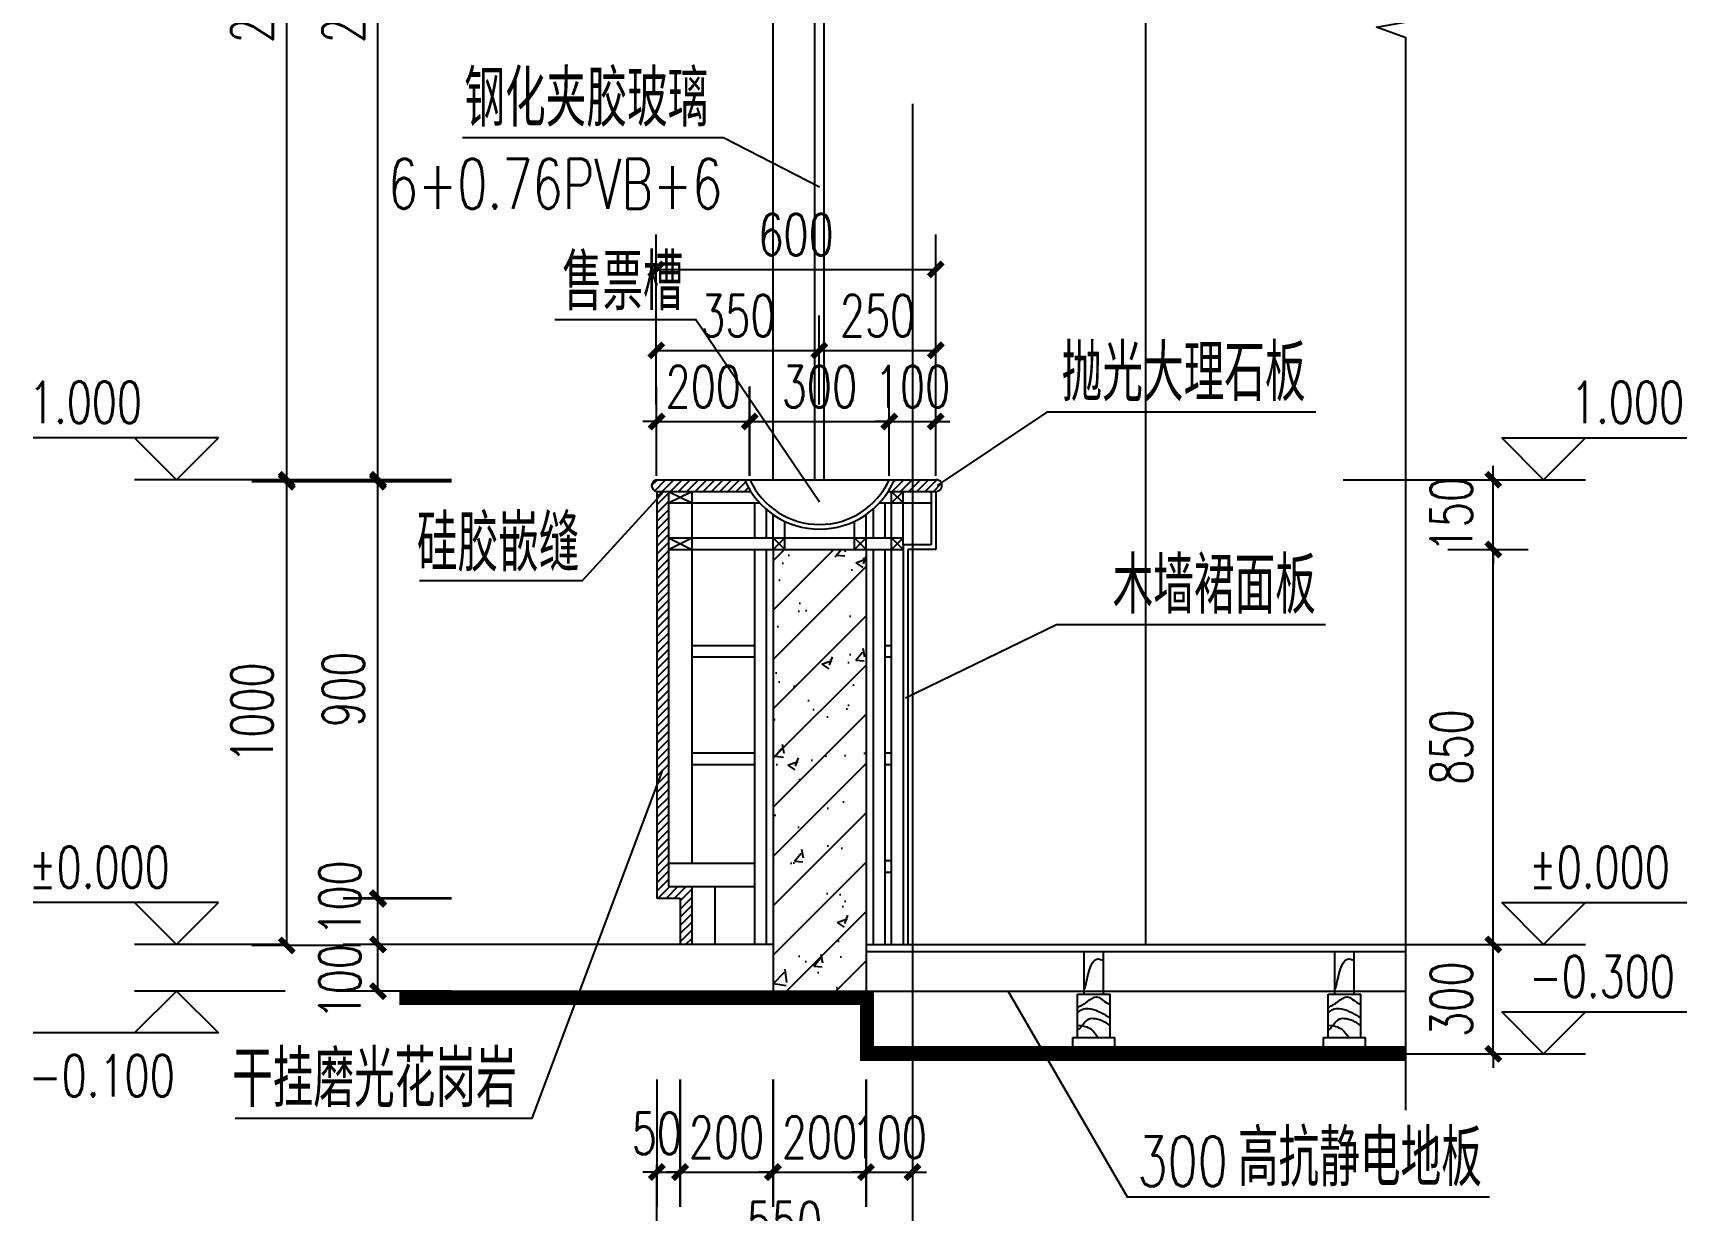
# Model space of a CAD drawing. Extents: x 63793 to 231107, y 20849 to 337643.
# Drawn here: x 153076 to 158994, y 73336 to 77551 of the extents above; entities that cross this region are included whole.
import ezdxf

# ---------------------------------------------------------------- set-up
doc = ezdxf.new("R2010")
doc.units = 0
doc.header["$LTSCALE"] = 1000
doc.header["$MEASUREMENT"] = 0
doc.linetypes.add('CONTINOUS', pattern=[0])
doc.linetypes.add('DOTE', pattern=[2.42, 2, -0.2, 0.02, -0.2])
for name, color, linetype in [('AXIS', 3, 'Continuous'), ('DIM_ELEV', 3, 'Continuous'), ('DIM_SYMB', 3, 'Continuous'), ('DOTE', 1, 'DOTE'), ('NUM', 7, 'Continuous'), ('PUB_TEXT', 7, 'Continuous'), ('WALL', 2, 'Continuous'), ('x细实线', 3, 'Continuous'), ('填充', 8, 'Continuous'), ('家具', 7, 'Continuous'), ('管道井', 53, 'Continuous')]:
    doc.layers.add(name, color=color, linetype=linetype)
doc.styles.add('_TCH_DIM', font='SIMPLEX', dxfattribs={"bigfont": 'GBCBIG'})
doc.styles.add('_TCH_DIM_T3', font='SIMPLEX', dxfattribs={"width": 0.705882, "bigfont": 'GBCBIG'})
doc.styles.add('DIM_FONT', font='SIMPLEX', dxfattribs={"width": 0.7, "bigfont": 'GBCBIG'})
doc.dimstyles.new('_TCH_ARCH&&30', dxfattribs={"dimtxt": 89.25, "dimasz": 30, "dimexe": 75, "dimexo": 90, "dimgap": 30, "dimtad": 1, "dimdec": 0, "dimzin": 0, "dimdsep": 46, "dimtxsty": '_TCH_DIM_T3', "dimblk": 'ARCHTICK', "dimcen": 0.09, "dimclrt": 7, "dimazin": 2, "dimtfac": 1, "dimtdec": 0, "dimtix": 1, "dimtmove": 2, "dimatfit": 3, "dimldrblk": 'ARCHTICK', "dimfxl": 0, "dimtolj": 1, "dimtzin": 0, "dimarcsym": 0})
doc.dimstyles.new('DIMN30', dxfattribs={"dimscale": 0.3, "dimtxt": 300, "dimasz": 100, "dimexe": 250, "dimexo": 300, "dimgap": 150, "dimtad": 1, "dimdec": 0, "dimzin": 0, "dimdsep": 46, "dimtxsty": 'DIM_FONT', "dimblk": 'ARCHTICK', "dimcen": 0.09, "dimclrt": 7, "dimazin": 2, "dimtfac": 1, "dimtdec": 0, "dimtix": 1, "dimtmove": 2, "dimatfit": 3, "dimfxl": 0, "dimtolj": 1, "dimtzin": 0, "dimarcsym": 0})

# ---------------------------------------------------------------- blocks, each defined once
blk = doc.blocks.new('_ArchTick')
at = {"color": 0, "linetype": 'ByBlock', "const_width": 0.4}
blk.add_lwpolyline([(-0.5, -0.5), (0.5, 0.5)], dxfattribs=at)
blk = doc.blocks.new('*D34')
at = {"layer": 'AXIS', "color": 0, "lineweight": -2, "transparency": 16777216}
for p, q in [((7812048.5, -1237925.5), (7812048.5, -1237895.5)), ((7811950.7, -1237925.5), (7812123.5, -1237925.5)), ((7812048.5, -1238160.3), (7812048.5, -1237925.5)), ((7811950.7, -1238160.3), (7812123.5, -1238160.3)), ((7812048.5, -1238160.3), (7812048.5, -1238190.3))]:
    blk.add_line(p, q, dxfattribs=at)
at = {"layer": 'Defpoints', "color": 0, "transparency": 16777216}
for p in [(7811860.7, -1237925.5), (7812048.5, -1237925.5), (7811860.7, -1238160.3)]:
    blk.add_point(p, dxfattribs=at)
at = {"layer": 'AXIS', "color": 0, "lineweight": -2, "transparency": 16777216, "xscale": 30, "yscale": 30, "zscale": 30}
for p, rotation in [((7812048.5, -1237925.5), 270), ((7812048.5, -1238160.3), 90)]:
    blk.add_blockref('_ArchTick', p, dxfattribs=dict(at, rotation=rotation))
at = {"layer": 'AXIS', "color": 7, "transparency": 16777216, "insert": (7811958.5, -1238042.9), "char_height": 90, "attachment_point": 5, "rotation": 90, "style": 'DIM_FONT'}
blk.add_mtext('\\A1;300', dxfattribs=at)
blk = doc.blocks.new('*D35')
at = {"layer": 'AXIS', "color": 0, "lineweight": -2, "transparency": 16777216}
for p, q in [((7811950.7, -1237077.2), (7812123.5, -1237077.2)), ((7812048.5, -1237925.5), (7812048.5, -1237077.2)), ((7811950.7, -1237925.5), (7812123.5, -1237925.5))]:
    blk.add_line(p, q, dxfattribs=at)
at = {"layer": 'Defpoints', "color": 0, "transparency": 16777216}
for p in [(7811860.7, -1237077.2), (7812048.5, -1237077.2), (7811860.7, -1237925.5)]:
    blk.add_point(p, dxfattribs=at)
at = {"layer": 'AXIS', "color": 0, "lineweight": -2, "transparency": 16777216, "xscale": 30, "yscale": 30, "zscale": 30}
for p, rotation in [((7812048.5, -1237077.2), 90), ((7812048.5, -1237925.5), 270)]:
    blk.add_blockref('_ArchTick', p, dxfattribs=dict(at, rotation=rotation))
at = {"layer": 'AXIS', "color": 7, "transparency": 16777216, "insert": (7811958.5, -1237501.4), "char_height": 90, "attachment_point": 5, "rotation": 90, "style": 'DIM_FONT'}
blk.add_mtext('\\A1;850', dxfattribs=at)
blk = doc.blocks.new('*D36')
at = {"layer": 'AXIS', "color": 0, "lineweight": -2, "transparency": 16777216}
for p, q in [((7812048.5, -1236927.5), (7812048.5, -1236897.5)), ((7811950.7, -1236927.5), (7812123.5, -1236927.5)), ((7812048.5, -1237077.2), (7812048.5, -1236927.5)), ((7811950.7, -1237077.2), (7812123.5, -1237077.2)), ((7812048.5, -1237077.2), (7812048.5, -1237107.2))]:
    blk.add_line(p, q, dxfattribs=at)
at = {"layer": 'Defpoints', "color": 0, "transparency": 16777216}
for p in [(7811860.7, -1236927.5), (7812048.5, -1236927.5), (7811860.7, -1237077.2)]:
    blk.add_point(p, dxfattribs=at)
at = {"layer": 'AXIS', "color": 0, "lineweight": -2, "transparency": 16777216, "xscale": 30, "yscale": 30, "zscale": 30}
for p, rotation in [((7812048.5, -1236927.5), 270), ((7812048.5, -1237077.2), 90)]:
    blk.add_blockref('_ArchTick', p, dxfattribs=dict(at, rotation=rotation))
at = {"layer": 'AXIS', "color": 7, "transparency": 16777216, "insert": (7811958.5, -1237002.4), "char_height": 90, "attachment_point": 5, "rotation": 90, "style": 'DIM_FONT'}
blk.add_mtext('\\A1;150', dxfattribs=at)
blk = doc.blocks.new('*D51')
at = {"layer": 'AXIS', "color": 0, "lineweight": -2, "transparency": 16777216}
for p, q in [((7810701.7, -1238215.1), (7810701.7, -1238489)), ((7810801.7, -1238215.1), (7810801.7, -1238489)), ((7810701.7, -1238414), (7810671.7, -1238414)), ((7810701.7, -1238414), (7810801.7, -1238414)), ((7810801.7, -1238414), (7810831.7, -1238414))]:
    blk.add_line(p, q, dxfattribs=at)
at = {"layer": 'Defpoints', "color": 0, "transparency": 16777216}
for p in [(7810701.7, -1238125.1), (7810801.7, -1238125.1), (7810801.7, -1238414)]:
    blk.add_point(p, dxfattribs=at)
at = {"layer": 'AXIS', "color": 0, "lineweight": -2, "transparency": 16777216, "xscale": 30, "yscale": 30, "zscale": 30}
blk.add_blockref('_ArchTick', (7810701.7, -1238414), dxfattribs=at)
at = {"layer": 'AXIS', "color": 0, "lineweight": -2, "transparency": 16777216, "xscale": 30, "yscale": 30, "zscale": 30, "rotation": 180}
blk.add_blockref('_ArchTick', (7810801.7, -1238414), dxfattribs=at)
at = {"layer": 'AXIS', "color": 7, "transparency": 16777216, "insert": (7810751.7, -1238339.4), "char_height": 89.25, "attachment_point": 5, "style": '_TCH_DIM_T3'}
blk.add_mtext('\\A1;100', dxfattribs=at)
blk = doc.blocks.new('*D52')
at = {"layer": 'AXIS', "color": 0, "lineweight": -2, "transparency": 16777216}
for p, q in [((7810501.9, -1238215.1), (7810501.9, -1238489)), ((7810701.9, -1238215.1), (7810701.9, -1238489)), ((7810501.9, -1238414), (7810471.9, -1238414)), ((7810501.9, -1238414), (7810701.9, -1238414)), ((7810701.9, -1238414), (7810731.9, -1238414))]:
    blk.add_line(p, q, dxfattribs=at)
at = {"layer": 'Defpoints', "color": 0, "transparency": 16777216}
for p in [(7810501.9, -1238125.1), (7810701.9, -1238125.1), (7810701.9, -1238414)]:
    blk.add_point(p, dxfattribs=at)
at = {"layer": 'AXIS', "color": 0, "lineweight": -2, "transparency": 16777216, "xscale": 30, "yscale": 30, "zscale": 30}
blk.add_blockref('_ArchTick', (7810501.9, -1238414), dxfattribs=at)
at = {"layer": 'AXIS', "color": 0, "lineweight": -2, "transparency": 16777216, "xscale": 30, "yscale": 30, "zscale": 30, "rotation": 180}
blk.add_blockref('_ArchTick', (7810701.9, -1238414), dxfattribs=at)
at = {"layer": 'AXIS', "color": 7, "transparency": 16777216, "insert": (7810601.9, -1238339.4), "char_height": 89.25, "attachment_point": 5, "style": '_TCH_DIM_T3'}
blk.add_mtext('\\A1;200', dxfattribs=at)
blk = doc.blocks.new('*D53')
at = {"layer": 'AXIS', "color": 0, "lineweight": -2, "transparency": 16777216}
for p, q in [((7810302.3, -1238215.1), (7810302.3, -1238489)), ((7810502.3, -1238215.1), (7810502.3, -1238489)), ((7810302.3, -1238414), (7810272.3, -1238414)), ((7810302.3, -1238414), (7810502.3, -1238414)), ((7810502.3, -1238414), (7810532.3, -1238414))]:
    blk.add_line(p, q, dxfattribs=at)
at = {"layer": 'Defpoints', "color": 0, "transparency": 16777216}
for p in [(7810302.3, -1238125.1), (7810502.3, -1238125.1), (7810502.3, -1238414)]:
    blk.add_point(p, dxfattribs=at)
at = {"layer": 'AXIS', "color": 0, "lineweight": -2, "transparency": 16777216, "xscale": 30, "yscale": 30, "zscale": 30}
blk.add_blockref('_ArchTick', (7810302.3, -1238414), dxfattribs=at)
at = {"layer": 'AXIS', "color": 0, "lineweight": -2, "transparency": 16777216, "xscale": 30, "yscale": 30, "zscale": 30, "rotation": 180}
blk.add_blockref('_ArchTick', (7810502.3, -1238414), dxfattribs=at)
at = {"layer": 'AXIS', "color": 7, "transparency": 16777216, "insert": (7810402.3, -1238339.4), "char_height": 89.25, "attachment_point": 5, "style": '_TCH_DIM_T3'}
blk.add_mtext('\\A1;200', dxfattribs=at)
blk = doc.blocks.new('*D54')
at = {"layer": 'AXIS', "color": 0, "lineweight": -2, "transparency": 16777216}
for p, q in [((7810252.7, -1238215.1), (7810252.7, -1238489)), ((7810302.7, -1238215.1), (7810302.7, -1238489)), ((7810252.7, -1238414), (7810222.7, -1238414)), ((7810252.7, -1238414), (7810302.7, -1238414)), ((7810302.7, -1238414), (7810332.7, -1238414))]:
    blk.add_line(p, q, dxfattribs=at)
at = {"layer": 'Defpoints', "color": 0, "transparency": 16777216}
for p in [(7810252.7, -1238125.1), (7810302.7, -1238125.1), (7810302.7, -1238414)]:
    blk.add_point(p, dxfattribs=at)
at = {"layer": 'AXIS', "color": 0, "lineweight": -2, "transparency": 16777216, "xscale": 30, "yscale": 30, "zscale": 30}
blk.add_blockref('_ArchTick', (7810252.7, -1238414), dxfattribs=at)
at = {"layer": 'AXIS', "color": 0, "lineweight": -2, "transparency": 16777216, "xscale": 30, "yscale": 30, "zscale": 30, "rotation": 180}
blk.add_blockref('_ArchTick', (7810302.7, -1238414), dxfattribs=at)
at = {"layer": 'AXIS', "color": 7, "transparency": 16777216, "insert": (7810252.8, -1238331.1), "char_height": 89.25, "attachment_point": 5, "style": '_TCH_DIM_T3'}
blk.add_mtext('\\A1;50', dxfattribs=at)
blk = doc.blocks.new('*D55')
at = {"layer": 'AXIS', "color": 0, "lineweight": -2, "transparency": 16777216}
for p, q in [((7810251.7, -1238398.5), (7810251.7, -1238672.4)), ((7810801.7, -1238398.5), (7810801.7, -1238672.4)), ((7810251.7, -1238597.4), (7810801.7, -1238597.4))]:
    blk.add_line(p, q, dxfattribs=at)
at = {"layer": 'Defpoints', "color": 0, "transparency": 16777216}
for p in [(7810251.7, -1238308.5), (7810801.7, -1238308.5), (7810801.7, -1238597.4)]:
    blk.add_point(p, dxfattribs=at)
at = {"layer": 'AXIS', "color": 0, "lineweight": -2, "transparency": 16777216, "xscale": 30, "yscale": 30, "zscale": 30, "rotation": 180}
blk.add_blockref('_ArchTick', (7810251.7, -1238597.4), dxfattribs=at)
at = {"layer": 'AXIS', "color": 0, "lineweight": -2, "transparency": 16777216, "xscale": 30, "yscale": 30, "zscale": 30}
blk.add_blockref('_ArchTick', (7810801.7, -1238597.4), dxfattribs=at)
at = {"layer": 'AXIS', "color": 7, "transparency": 16777216, "insert": (7810526.7, -1238522.8), "char_height": 89.25, "attachment_point": 5, "style": '_TCH_DIM_T3'}
blk.add_mtext('\\A1;550', dxfattribs=at)
blk = doc.blocks.new('*D56')
at = {"layer": 'AXIS', "color": 0, "lineweight": -2, "transparency": 16777216}
for p, q in [((7809812.3, -1237925.5), (7809579.1, -1237925.5)), ((7809654.1, -1238025.5), (7809654.1, -1237925.5)), ((7809812.3, -1238025.5), (7809579.1, -1238025.5))]:
    blk.add_line(p, q, dxfattribs=at)
at = {"layer": 'Defpoints', "color": 0, "transparency": 16777216}
for p in [(7809654.1, -1237925.5), (7809902.3, -1237925.5), (7809902.3, -1238025.5)]:
    blk.add_point(p, dxfattribs=at)
at = {"layer": 'AXIS', "color": 0, "lineweight": -2, "transparency": 16777216, "xscale": 30, "yscale": 30, "zscale": 30}
for p, rotation in [((7809654.1, -1237925.5), 90), ((7809654.1, -1238025.5), 270)]:
    blk.add_blockref('_ArchTick', p, dxfattribs=dict(at, rotation=rotation))
at = {"layer": 'AXIS', "color": 7, "transparency": 16777216, "insert": (7809572.3, -1238005.3), "char_height": 89.25, "attachment_point": 5, "rotation": 90, "style": '_TCH_DIM_T3'}
blk.add_mtext('\\A1;100', dxfattribs=at)
blk = doc.blocks.new('*D57')
at = {"layer": 'AXIS', "color": 0, "lineweight": -2, "transparency": 16777216}
for p, q in [((7809812.3, -1237825.7), (7809579.1, -1237825.7)), ((7809654.1, -1237925.7), (7809654.1, -1237825.7)), ((7809812.3, -1237925.7), (7809579.1, -1237925.7))]:
    blk.add_line(p, q, dxfattribs=at)
at = {"layer": 'Defpoints', "color": 0, "transparency": 16777216}
for p in [(7809654.1, -1237825.7), (7809902.3, -1237825.7), (7809902.3, -1237925.7)]:
    blk.add_point(p, dxfattribs=at)
at = {"layer": 'AXIS', "color": 0, "lineweight": -2, "transparency": 16777216, "xscale": 30, "yscale": 30, "zscale": 30}
for p, rotation in [((7809654.1, -1237825.7), 90), ((7809654.1, -1237925.7), 270)]:
    blk.add_blockref('_ArchTick', p, dxfattribs=dict(at, rotation=rotation))
at = {"layer": 'AXIS', "color": 7, "transparency": 16777216, "insert": (7809572.3, -1237825.7), "char_height": 89.25, "attachment_point": 5, "rotation": 90, "style": '_TCH_DIM_T3'}
blk.add_mtext('\\A1;100', dxfattribs=at)
blk = doc.blocks.new('*D58')
at = {"layer": 'AXIS', "color": 0, "lineweight": -2, "transparency": 16777216}
for p, q in [((7809812.3, -1236927.5), (7809579.1, -1236927.5)), ((7809654.1, -1237827.5), (7809654.1, -1236927.5)), ((7809812.3, -1237827.5), (7809579.1, -1237827.5))]:
    blk.add_line(p, q, dxfattribs=at)
at = {"layer": 'Defpoints', "color": 0, "transparency": 16777216}
for p in [(7809654.1, -1236927.5), (7809902.3, -1236927.5), (7809902.3, -1237827.5)]:
    blk.add_point(p, dxfattribs=at)
at = {"layer": 'AXIS', "color": 0, "lineweight": -2, "transparency": 16777216, "xscale": 30, "yscale": 30, "zscale": 30}
for p, rotation in [((7809654.1, -1236927.5), 90), ((7809654.1, -1237827.5), 270)]:
    blk.add_blockref('_ArchTick', p, dxfattribs=dict(at, rotation=rotation))
at = {"layer": 'AXIS', "color": 7, "transparency": 16777216, "insert": (7809579.5, -1237377.5), "char_height": 89.25, "attachment_point": 5, "rotation": 90, "style": '_TCH_DIM_T3'}
blk.add_mtext('\\A1;900', dxfattribs=at)
blk = doc.blocks.new('*D59')
at = {"layer": 'AXIS', "color": 0, "lineweight": -2, "transparency": 16777216}
for p, q in [((7809812.3, -1234831.7), (7809579.1, -1234831.7)), ((7809654.1, -1236931.7), (7809654.1, -1234831.7)), ((7809812.3, -1236931.7), (7809579.1, -1236931.7))]:
    blk.add_line(p, q, dxfattribs=at)
at = {"layer": 'Defpoints', "color": 0, "transparency": 16777216}
for p in [(7809654.1, -1234831.7), (7809902.3, -1234831.7), (7809902.3, -1236931.7)]:
    blk.add_point(p, dxfattribs=at)
at = {"layer": 'AXIS', "color": 0, "lineweight": -2, "transparency": 16777216, "xscale": 30, "yscale": 30, "zscale": 30}
for p, rotation in [((7809654.1, -1234831.7), 90), ((7809654.1, -1236931.7), 270)]:
    blk.add_blockref('_ArchTick', p, dxfattribs=dict(at, rotation=rotation))
at = {"layer": 'AXIS', "color": 7, "transparency": 16777216, "insert": (7809579.5, -1235881.7), "char_height": 89.25, "attachment_point": 5, "rotation": 90, "style": '_TCH_DIM_T3'}
blk.add_mtext('\\A1;2100', dxfattribs=at)
blk = doc.blocks.new('*D63')
at = {"layer": 'AXIS', "color": 0, "lineweight": -2, "transparency": 16777216}
for p, q in [((7809616.5, -1236927.5), (7809383.3, -1236927.5)), ((7809458.3, -1237927.5), (7809458.3, -1236927.5)), ((7809616.5, -1237927.5), (7809383.3, -1237927.5))]:
    blk.add_line(p, q, dxfattribs=at)
at = {"layer": 'Defpoints', "color": 0, "transparency": 16777216}
for p in [(7809458.3, -1236927.5), (7809706.5, -1236927.5), (7809706.5, -1237927.5)]:
    blk.add_point(p, dxfattribs=at)
at = {"layer": 'AXIS', "color": 0, "lineweight": -2, "transparency": 16777216, "xscale": 30, "yscale": 30, "zscale": 30}
for p, rotation in [((7809458.3, -1236927.5), 90), ((7809458.3, -1237927.5), 270)]:
    blk.add_blockref('_ArchTick', p, dxfattribs=dict(at, rotation=rotation))
at = {"layer": 'AXIS', "color": 7, "transparency": 16777216, "insert": (7809383.7, -1237427.5), "char_height": 89.25, "attachment_point": 5, "rotation": 90, "style": '_TCH_DIM_T3'}
blk.add_mtext('\\A1;1000', dxfattribs=at)
blk = doc.blocks.new('*D64')
at = {"layer": 'AXIS', "color": 0, "lineweight": -2, "transparency": 16777216}
for p, q in [((7809616.5, -1234831.7), (7809383.3, -1234831.7)), ((7809458.3, -1236931.7), (7809458.3, -1234831.7)), ((7809616.5, -1236931.7), (7809383.3, -1236931.7))]:
    blk.add_line(p, q, dxfattribs=at)
at = {"layer": 'Defpoints', "color": 0, "transparency": 16777216}
for p in [(7809458.3, -1234831.7), (7809706.5, -1234831.7), (7809706.5, -1236931.7)]:
    blk.add_point(p, dxfattribs=at)
at = {"layer": 'AXIS', "color": 0, "lineweight": -2, "transparency": 16777216, "xscale": 30, "yscale": 30, "zscale": 30}
for p, rotation in [((7809458.3, -1234831.7), 90), ((7809458.3, -1236931.7), 270)]:
    blk.add_blockref('_ArchTick', p, dxfattribs=dict(at, rotation=rotation))
at = {"layer": 'AXIS', "color": 7, "transparency": 16777216, "insert": (7809383.7, -1235881.7), "char_height": 89.25, "attachment_point": 5, "rotation": 90, "style": '_TCH_DIM_T3'}
blk.add_mtext('\\A1;2100', dxfattribs=at)
blk = doc.blocks.new('*D66')
at = {"layer": 'AXIS', "color": 0, "lineweight": -2, "transparency": 16777216}
for p, q in [((7810252.4, -1236919), (7810252.4, -1236727.4)), ((7810452.4, -1236919), (7810452.4, -1236727.4)), ((7810252.4, -1236802.4), (7810222.4, -1236802.4)), ((7810252.4, -1236802.4), (7810452.4, -1236802.4)), ((7810452.4, -1236802.4), (7810482.4, -1236802.4))]:
    blk.add_line(p, q, dxfattribs=at)
at = {"layer": 'Defpoints', "color": 0, "transparency": 16777216}
for p in [(7810452.4, -1236802.4), (7810252.4, -1237009), (7810452.4, -1237009)]:
    blk.add_point(p, dxfattribs=at)
at = {"layer": 'AXIS', "color": 0, "lineweight": -2, "transparency": 16777216, "xscale": 30, "yscale": 30, "zscale": 30}
blk.add_blockref('_ArchTick', (7810252.4, -1236802.4), dxfattribs=at)
at = {"layer": 'AXIS', "color": 0, "lineweight": -2, "transparency": 16777216, "xscale": 30, "yscale": 30, "zscale": 30, "rotation": 180}
blk.add_blockref('_ArchTick', (7810452.4, -1236802.4), dxfattribs=at)
at = {"layer": 'AXIS', "color": 7, "transparency": 16777216, "insert": (7810352.4, -1236727.8), "char_height": 89.25, "attachment_point": 5, "style": '_TCH_DIM_T3'}
blk.add_mtext('\\A1;200', dxfattribs=at)
blk = doc.blocks.new('*D67')
at = {"layer": 'AXIS', "color": 0, "lineweight": -2, "transparency": 16777216}
for p, q in [((7810451.8, -1236919), (7810451.8, -1236727.4)), ((7810751.8, -1236919), (7810751.8, -1236727.4)), ((7810451.8, -1236802.4), (7810751.8, -1236802.4))]:
    blk.add_line(p, q, dxfattribs=at)
at = {"layer": 'Defpoints', "color": 0, "transparency": 16777216}
for p in [(7810751.8, -1236802.4), (7810451.8, -1237009), (7810751.8, -1237009)]:
    blk.add_point(p, dxfattribs=at)
at = {"layer": 'AXIS', "color": 0, "lineweight": -2, "transparency": 16777216, "xscale": 30, "yscale": 30, "zscale": 30, "rotation": 180}
blk.add_blockref('_ArchTick', (7810451.8, -1236802.4), dxfattribs=at)
at = {"layer": 'AXIS', "color": 0, "lineweight": -2, "transparency": 16777216, "xscale": 30, "yscale": 30, "zscale": 30}
blk.add_blockref('_ArchTick', (7810751.8, -1236802.4), dxfattribs=at)
at = {"layer": 'AXIS', "color": 7, "transparency": 16777216, "insert": (7810601.8, -1236727.8), "char_height": 89.25, "attachment_point": 5, "style": '_TCH_DIM_T3'}
blk.add_mtext('\\A1;300', dxfattribs=at)
blk = doc.blocks.new('*D70')
at = {"layer": 'AXIS', "color": 0, "lineweight": -2, "transparency": 16777216}
for p, q in [((7810751.6, -1236919), (7810751.6, -1236727.4)), ((7810851.6, -1236919), (7810851.6, -1236727.4)), ((7810751.6, -1236802.4), (7810721.6, -1236802.4)), ((7810751.6, -1236802.4), (7810851.6, -1236802.4)), ((7810851.6, -1236802.4), (7810881.6, -1236802.4))]:
    blk.add_line(p, q, dxfattribs=at)
at = {"layer": 'Defpoints', "color": 0, "transparency": 16777216}
for p in [(7810851.6, -1236802.4), (7810751.6, -1237009), (7810851.6, -1237009)]:
    blk.add_point(p, dxfattribs=at)
at = {"layer": 'AXIS', "color": 0, "lineweight": -2, "transparency": 16777216, "xscale": 30, "yscale": 30, "zscale": 30}
blk.add_blockref('_ArchTick', (7810751.6, -1236802.4), dxfattribs=at)
at = {"layer": 'AXIS', "color": 0, "lineweight": -2, "transparency": 16777216, "xscale": 30, "yscale": 30, "zscale": 30, "rotation": 180}
blk.add_blockref('_ArchTick', (7810851.6, -1236802.4), dxfattribs=at)
at = {"layer": 'AXIS', "color": 7, "transparency": 16777216, "insert": (7810801.6, -1236727.8), "char_height": 89.25, "attachment_point": 5, "style": '_TCH_DIM_T3'}
blk.add_mtext('\\A1;100', dxfattribs=at)
blk = doc.blocks.new('*D71')
at = {"layer": 'AXIS', "color": 0, "lineweight": -2, "transparency": 16777216}
for p, q in [((7810601.6, -1236766.3), (7810601.6, -1236574.8)), ((7810851.6, -1236766.3), (7810851.6, -1236574.8)), ((7810601.6, -1236649.8), (7810851.6, -1236649.8))]:
    blk.add_line(p, q, dxfattribs=at)
at = {"layer": 'Defpoints', "color": 0, "transparency": 16777216}
for p in [(7810851.6, -1236649.8), (7810601.6, -1236856.3), (7810851.6, -1236856.3)]:
    blk.add_point(p, dxfattribs=at)
at = {"layer": 'AXIS', "color": 0, "lineweight": -2, "transparency": 16777216, "xscale": 30, "yscale": 30, "zscale": 30, "rotation": 180}
blk.add_blockref('_ArchTick', (7810601.6, -1236649.8), dxfattribs=at)
at = {"layer": 'AXIS', "color": 0, "lineweight": -2, "transparency": 16777216, "xscale": 30, "yscale": 30, "zscale": 30}
blk.add_blockref('_ArchTick', (7810851.6, -1236649.8), dxfattribs=at)
at = {"layer": 'AXIS', "color": 7, "transparency": 16777216, "insert": (7810726.6, -1236575.2), "char_height": 89.25, "attachment_point": 5, "style": '_TCH_DIM_T3'}
blk.add_mtext('\\A1;250', dxfattribs=at)
blk = doc.blocks.new('*D72')
at = {"layer": 'AXIS', "color": 0, "lineweight": -2, "transparency": 16777216}
for p, q in [((7810251.6, -1236766.3), (7810251.6, -1236574.8)), ((7810601.6, -1236766.3), (7810601.6, -1236574.8)), ((7810251.6, -1236649.8), (7810601.6, -1236649.8))]:
    blk.add_line(p, q, dxfattribs=at)
at = {"layer": 'Defpoints', "color": 0, "transparency": 16777216}
for p in [(7810601.6, -1236649.8), (7810251.6, -1236856.3), (7810601.6, -1236856.3)]:
    blk.add_point(p, dxfattribs=at)
at = {"layer": 'AXIS', "color": 0, "lineweight": -2, "transparency": 16777216, "xscale": 30, "yscale": 30, "zscale": 30, "rotation": 180}
blk.add_blockref('_ArchTick', (7810251.6, -1236649.8), dxfattribs=at)
at = {"layer": 'AXIS', "color": 0, "lineweight": -2, "transparency": 16777216, "xscale": 30, "yscale": 30, "zscale": 30}
blk.add_blockref('_ArchTick', (7810601.6, -1236649.8), dxfattribs=at)
at = {"layer": 'AXIS', "color": 7, "transparency": 16777216, "insert": (7810426.6, -1236575.2), "char_height": 89.25, "attachment_point": 5, "style": '_TCH_DIM_T3'}
blk.add_mtext('\\A1;350', dxfattribs=at)
blk = doc.blocks.new('*D73')
at = {"layer": 'AXIS', "color": 0, "lineweight": -2, "transparency": 16777216}
for p, q in [((7810251.6, -1236592.5), (7810251.6, -1236400.9)), ((7810851.6, -1236592.5), (7810851.6, -1236400.9)), ((7810251.6, -1236475.9), (7810851.6, -1236475.9))]:
    blk.add_line(p, q, dxfattribs=at)
at = {"layer": 'Defpoints', "color": 0, "transparency": 16777216}
for p in [(7810851.6, -1236475.9), (7810251.6, -1236682.5), (7810851.6, -1236682.5)]:
    blk.add_point(p, dxfattribs=at)
at = {"layer": 'AXIS', "color": 0, "lineweight": -2, "transparency": 16777216, "xscale": 30, "yscale": 30, "zscale": 30, "rotation": 180}
blk.add_blockref('_ArchTick', (7810251.6, -1236475.9), dxfattribs=at)
at = {"layer": 'AXIS', "color": 0, "lineweight": -2, "transparency": 16777216, "xscale": 30, "yscale": 30, "zscale": 30}
blk.add_blockref('_ArchTick', (7810851.6, -1236475.9), dxfattribs=at)
at = {"layer": 'AXIS', "color": 7, "transparency": 16777216, "insert": (7810551.6, -1236401.3), "char_height": 89.25, "attachment_point": 5, "style": '_TCH_DIM_T3'}
blk.add_mtext('\\A1;600', dxfattribs=at)
blk = doc.blocks.new('sp')
at = {"layer": 'x细实线', "linetype": 'CONTINOUS'}
h = blk.add_hatch(dxfattribs=at)
h.set_pattern_fill('ANSI31', color=256, scale=99.801597, style=0)
h.set_pattern_definition([(45, (10153322.96, -1829639.573), (-8.82129823, 8.82129823), [])])
edge = h.paths.add_edge_path()
edge.add_ellipse((7810602.1, -1236859), major_axis=(-123.5, 123.5), ratio=1, start_angle=192.6449, end_angle=201.9041, ccw=False)
edge.add_line((7810749.6, -1236952.5), (7810801.7, -1236952.5))
edge.add_line((7810801.7, -1236952.5), (7810801.7, -1236927.5))
edge.add_line((7810801.7, -1236927.5), (7810762.7, -1236927.5))
edge = h.paths.add_edge_path()
edge.add_ellipse((7810602.1, -1236859), major_axis=(123.5, 123.5), ratio=1, start_angle=158.0959, end_angle=167.3551, ccw=False)
edge.add_line((7810441.5, -1236927.5), (7810252.8, -1236927.5))
edge.add_ellipse((7810254.1, -1236940), major_axis=(-8.87, 8.87), ratio=1, start_angle=-39.2285, end_angle=129.2285)
edge.add_line((7810252.8, -1236952.5), (7810454.6, -1236952.5))
h.paths.add_polyline_path([(7810277.8, -1236952.5), (7810267.8, -1236952.5), (7810252.8, -1236968.8), (7810252.8, -1237825.7), (7810302.7, -1237825.7), (7810302.7, -1237925.5), (7810327.7, -1237925.5), (7810327.7, -1237800.8), (7810277.8, -1237800.8)])
h.paths.add_polyline_path([(7810252.8, -1236968.8), (7810267.8, -1236952.5), (7810252.8, -1236952.5)], flags=17)
edge = h.paths.add_edge_path()
edge.add_ellipse((7810852.4, -1236940), major_axis=(0, 12.5), ratio=1, start_angle=183.4647, end_angle=356.5353)
edge.add_line((7810853.2, -1236927.5), (7810801.7, -1236927.5))
edge.add_line((7810801.7, -1236927.5), (7810801.7, -1236952.5))
edge.add_line((7810801.7, -1236952.5), (7810853.2, -1236952.5))
at = {"layer": '填充', "linetype": 'CONTINOUS'}
h = blk.add_hatch(dxfattribs=at)
h.set_pattern_fill('钢筋混凝土', color=256, scale=29.940479, style=0)
h.set_pattern_definition([(45, (10146300.06, -1829639.57), (-52.9277894, 52.9277894), []), (50, (10146300.06, -1829639.57), (214.751135, -18.78829), [22.45536, -247.008952]), (355, (10146300.06, -1829639.57), (-41.542814, 225.209928), [17.964287, -197.607162]), (100.4514, (10146317.96, -1829641.14), (173.20848, 206.421502), [19.084118, -209.925307]), (46.1842, (10146300.06, -1829579.7), (319.537082, -49.557186), [33.68304, -370.51343]), (96.6356, (10146326.7, -1829583.82), (279.84249, 291.655557), [28.62618, -314.88791]), (351.1842, (10146300.06, -1829579.7), (279.842264, 291.655775), [26.94643, -296.410742]), (21, (10146330, -1829594.66), (178.716831, -120.546025), [22.45536, -247.008952]), (326, (10146330, -1829594.66), (72.849776, 217.113397), [17.964287, -197.607162]), (71.4514, (10146344.9, -1829604.7), (251.56668, 96.567176), [19.084118, -209.925307]), (37.5, (10146300.06, -1829639.57), (3.640719, 99.6700145), [0, -195.211923, 0, -200.6012095, 0, -198.3556736]), (7.5, (10146300.06, -1829639.57), (78.7642797, 118.088756), [0, -114.37263, 0, -190.7208514, 0, -75.5997096]), (327.5, (10146233.29, -1829639.57), (159.8289946, -6.7530366), [0, -74.8511976, 0, -233.5357365, 0, -309.883958]), (317.5, (10146203.35, -1829639.57), (174.608733, 29.971911), [0, -97.306557, 0, -155.091681, 0, -220.062521])])
h.paths.add_polyline_path([(7810701.9, -1237077.2), (7810502.3, -1237077.2), (7810502.3, -1238025.3), (7810701.9, -1238025.3)])
for p, q in [((7811301.7, -1234332.7), (7811301.7, -1237925.5)), ((7809700, -1238025.3), (7811860.7, -1238025.3)), ((7810701.9, -1238145.3), (7811860.7, -1238145.3))]:
    blk.add_line(p, q)
at = {"layer": 'AXIS'}
blk.add_line((7810801.7, -1238083.4), (7810801.7, -1238822.6), dxfattribs=at)
for points in [[(7809835.6, -1236193), (7810395.6, -1236193), (7810601.9, -1236298.4)], [(7810034, -1236583.3), (7810336.2, -1236583.3), (7810601.9, -1236975.1)], [(7811667.3, -1236782.3), (7811089.9, -1236782.3), (7810854.5, -1236940)], [(7809743.2, -1237144), (7810093.1, -1237144), (7810267.8, -1236952.5)], [(7811688.4, -1237238.7), (7811110.9, -1237238.7), (7810786.4, -1237396.4)], [(7809347.7, -1238298.2), (7809985.1, -1238298.2), (7810265.3, -1237550.2)], [(7812040.4, -1238468), (7811263.1, -1238468), (7811006.9, -1238025.3)]]:
    blk.add_lwpolyline(points, dxfattribs=at)
at = {"layer": 'DIM_ELEV'}
for p, q in [((7809311.4, -1236837.5), (7808913.7, -1236837.5)), ((7809221.4, -1236927.5), (7809131.4, -1236837.5)), ((7809221.4, -1236927.5), (7809311.4, -1236837.5)), ((7812156.5, -1236927.5), (7812066.5, -1236837.5)), ((7812066.5, -1236837.5), (7812464.2, -1236837.5)), ((7812156.5, -1236927.5), (7812246.5, -1236837.5)), ((7809455, -1236927.5), (7809131.6, -1236927.5)), ((7811726.2, -1236927.5), (7812246.5, -1236927.5)), ((7809311.4, -1237835.5), (7808913.7, -1237835.5)), ((7809221.4, -1237925.5), (7809131.4, -1237835.5)), ((7809221.4, -1237925.5), (7809311.4, -1237835.5)), ((7812156.5, -1237925.5), (7812066.5, -1237835.5)), ((7812066.5, -1237835.5), (7812464.2, -1237835.5)), ((7812156.5, -1237925.5), (7812246.5, -1237835.5)), ((7809455, -1237925.5), (7809131.6, -1237925.5)), ((7811726.2, -1237925.5), (7812246.5, -1237925.5)), ((7809221.4, -1238025.3), (7809131.4, -1238115.3)), ((7809455, -1238025.3), (7809131.6, -1238025.3)), ((7809221.4, -1238025.3), (7809311.4, -1238115.3)), ((7812156.5, -1238160.3), (7812066.5, -1238070.3)), ((7812066.5, -1238070.3), (7812464.2, -1238070.3)), ((7812156.5, -1238160.3), (7812246.5, -1238070.3)), ((7809311.4, -1238115.3), (7808913.7, -1238115.3)), ((7811726.2, -1238160.3), (7812246.5, -1238160.3))]:
    blk.add_line(p, q, dxfattribs=at)
at = {"layer": 'DIM_SYMB'}
blk.add_lwpolyline([(7811860.7, -1238281.1), (7811860.7, -1235978.7), (7811797.7, -1235955.8), (7811923.7, -1235933.6), (7811860.7, -1235911.2), (7811860.7, -1233608.9)], dxfattribs=at)
at = {"layer": 'DOTE'}
blk.add_line((7810801.7, -1233700.1), (7810801.7, -1238419.3), dxfattribs=at)
at = {"layer": 'WALL', "linetype": 'CONTINOUS'}
for p, q in [((7810502.3, -1237077.2), (7810701.9, -1237077.2)), ((7810502.3, -1237077.2), (7810502.3, -1238025.3)), ((7810701.9, -1237077.2), (7810701.9, -1238025.3))]:
    blk.add_line(p, q, dxfattribs=at)
at = {"layer": 'WALL', "linetype": 'CONTINOUS', "const_width": 29.9}
blk.add_lwpolyline([(7809700, -1238040.3), (7810703.9, -1238040.3), (7810703.9, -1238160.3), (7811860.7, -1238160.3)], dxfattribs=at)
at = {"layer": 'x细实线', "linetype": 'CONTINOUS'}
for p, q in [((7810592.2, -1236927.5), (7810592.2, -1234731.9)), ((7810612.1, -1236927.5), (7810612.1, -1234731.9)), ((7810252.8, -1236927.5), (7810751.8, -1236927.5)), ((7810751.8, -1236927.5), (7810851.6, -1236927.5)), ((7810252.8, -1236952.5), (7810252.8, -1237825.7)), ((7810252.8, -1236952.5), (7810454.6, -1236952.5)), ((7810277.8, -1236952.5), (7810277.8, -1237800.8)), ((7810277.8, -1236952.5), (7810327.7, -1236977.4)), ((7810277.8, -1236977.4), (7810327.7, -1236952.5)), ((7810277.8, -1236977.4), (7810473.8, -1236977.4)), ((7810327.7, -1236952.5), (7810327.7, -1237750.9)), ((7810462.4, -1236977.4), (7810462.4, -1237052.3)), ((7810730.5, -1236977.4), (7810841.7, -1236977.4)), ((7810741.9, -1236977.4), (7810741.9, -1237052.3)), ((7810749.6, -1236952.5), (7810851.6, -1236952.5)), ((7810756.8, -1237925.5), (7810756.8, -1236952.5)), ((7810756.8, -1236952.5), (7810781.8, -1236977.4)), ((7810781.8, -1236952.5), (7810756.8, -1236977.4)), ((7810781.8, -1237067.2), (7810781.8, -1236952.5)), ((7810841.7, -1236952.5), (7810841.7, -1237067.2)), ((7810851.6, -1236952.5), (7810851.6, -1237077.2)), ((7810487.4, -1236990.6), (7810487.4, -1237052.3)), ((7810502.3, -1237077.2), (7810502.3, -1237002.3)), ((7810527.3, -1237077.2), (7810527.3, -1237016.8)), ((7810677, -1237077.2), (7810677, -1237016.8)), ((7810701.9, -1237077.2), (7810701.9, -1237002.3)), ((7810716.9, -1236990.6), (7810716.9, -1237052.3)), ((7810277.8, -1237052.3), (7810781.8, -1237052.3)), ((7810277.8, -1237052.3), (7810327.7, -1237077.2)), ((7810277.8, -1237077.2), (7810327.7, -1237052.3)), ((7810502.3, -1237052.3), (7810527.3, -1237077.2)), ((7810527.3, -1237052.3), (7810502.3, -1237077.2)), ((7810677, -1237052.3), (7810701.9, -1237077.2)), ((7810677, -1237077.2), (7810701.9, -1237052.3)), ((7810756.8, -1237052.3), (7810781.8, -1237077.2)), ((7810781.8, -1237052.3), (7810756.8, -1237077.2)), ((7810277.8, -1237077.2), (7810781.8, -1237077.2)), ((7810462.4, -1237077.2), (7810462.4, -1237925.5)), ((7810487.4, -1237077.2), (7810487.4, -1237925.5)), ((7810716.9, -1237077.2), (7810716.9, -1237925.5)), ((7810741.9, -1237077.2), (7810741.9, -1237925.5)), ((7810841.7, -1237067.2), (7810781.8, -1237067.2)), ((7810781.8, -1237067.2), (7810781.8, -1237925.5)), ((7810851.6, -1237077.2), (7810791.8, -1237077.2)), ((7810791.8, -1237077.2), (7810791.8, -1237925.5)), ((7810327.7, -1237283.1), (7810462.4, -1237283.1)), ((7810741.9, -1237283.1), (7810756.8, -1237283.1)), ((7810327.7, -1237308.1), (7810462.4, -1237308.1)), ((7810741.9, -1237308.1), (7810756.8, -1237308.1)), ((7810327.7, -1237514), (7810462.4, -1237514)), ((7810741.9, -1237514), (7810756.8, -1237514)), ((7810327.7, -1237538.9), (7810462.4, -1237538.9)), ((7810741.9, -1237538.9), (7810756.8, -1237538.9)), ((7810277.8, -1237750.9), (7810462.4, -1237750.9)), ((7810741.9, -1237744.8), (7810756.8, -1237744.8)), ((7810741.9, -1237769.8), (7810756.8, -1237769.8)), ((7810252.8, -1237825.7), (7810302.7, -1237825.7)), ((7810277.8, -1237800.8), (7810327.7, -1237800.8)), ((7810302.7, -1237825.7), (7810302.7, -1237925.5)), ((7810327.7, -1237800.8), (7810327.7, -1237925.5)), ((7810327.7, -1237800.8), (7810462.4, -1237800.8)), ((7810377.6, -1237800.8), (7810377.6, -1237925.5)), ((7810502.3, -1237925.5), (7809700, -1237925.5)), ((7810701.9, -1237925.5), (7811860.7, -1237925.5)), ((7810701.9, -1237940.5), (7811860.7, -1237940.5)), ((7811169.9, -1238032.3), (7811169.9, -1237940.5)), ((7811211.8, -1238032.3), (7811211.8, -1237940.5)), ((7811708.2, -1238032.3), (7811708.2, -1237940.5)), ((7811750.1, -1238032.3), (7811750.1, -1237940.5)), ((7811156, -1238125.3), (7811156, -1238032.3)), ((7811156, -1238032.3), (7811225.8, -1238032.3)), ((7811225.8, -1238125.3), (7811225.8, -1238032.3)), ((7811694.2, -1238125.3), (7811694.2, -1238032.3)), ((7811694.2, -1238032.3), (7811764.1, -1238032.3)), ((7811764.1, -1238125.3), (7811764.1, -1238032.3)), ((7811146, -1238125.3), (7811235.8, -1238125.3)), ((7811146, -1238145.3), (7811146, -1238125.3)), ((7811235.8, -1238145.3), (7811235.8, -1238125.3)), ((7811684.3, -1238125.3), (7811774.1, -1238125.3)), ((7811684.3, -1238145.3), (7811684.3, -1238125.3)), ((7811774.1, -1238145.3), (7811774.1, -1238125.3))]:
    blk.add_line(p, q, dxfattribs=at)
for centre, radius, start, end in [((7810254.1, -1236940), 12.5, 95.7715, 264.2285), ((7810602.1, -1236859), 174.6, 203.0959, 336.9041), ((7810602.1, -1236859), 164.6, 204.5856, 335.4144), ((7810852.4, -1236940), 12.5, 266.5353, 93.4647)]:
    blk.add_arc(centre, radius, start, end, dxfattribs=at)
for points, knots in [([(7811169.9, -1238021.7), (7811172.7, -1238019.4), (7811182.5, -1237961.8), (7811198, -1237953.2), (7811209.1, -1237959.2), (7811211.8, -1237961)], [10.553559, 10.553559, 10.553559, 10.553559, 21.518836, 47.490473, 56.325223, 56.325223, 56.325223, 56.325223]), ([(7811708.2, -1238021.7), (7811711, -1238019.4), (7811720.8, -1237961.8), (7811736.3, -1237953.2), (7811747.4, -1237959.2), (7811750.1, -1237961)], [10.553559, 10.553559, 10.553559, 10.553559, 21.518836, 47.490473, 56.325223, 56.325223, 56.325223, 56.325223]), ([(7811156, -1238060.9), (7811162.8, -1238057.3), (7811176.1, -1238049.7), (7811198.5, -1238030.5), (7811213.6, -1238049.5), (7811223.9, -1238052.9), (7811225.8, -1238053.4)], [5.873628, 5.873628, 5.873628, 5.873628, 29.954208, 52.683132, 79.654039, 85.841244, 85.841244, 85.841244, 85.841244]), ([(7811694.2, -1238060.9), (7811701, -1238057.3), (7811714.4, -1238049.7), (7811736.7, -1238030.5), (7811751.9, -1238049.5), (7811762.2, -1238052.9), (7811764.1, -1238053.4)], [5.873628, 5.873628, 5.873628, 5.873628, 29.954208, 52.683132, 79.654039, 85.841244, 85.841244, 85.841244, 85.841244]), ([(7811156, -1238072.2), (7811158.5, -1238069.5), (7811171.5, -1238058.3), (7811201.4, -1238066.9), (7811219.5, -1238079.6), (7811225.8, -1238082.6)], [14.526891, 14.526891, 14.526891, 14.526891, 25.605564, 68.127161, 90.252454, 90.252454, 90.252454, 90.252454]), ([(7811225.8, -1238099.8), (7811220.3, -1238095.5), (7811205.3, -1238086.3), (7811174.3, -1238080.5), (7811165.4, -1238103.1), (7811157.1, -1238108.6), (7811156, -1238109.3)], [32.098809, 32.098809, 32.098809, 32.098809, 52.979873, 83.640992, 109.756247, 113.891864, 113.891864, 113.891864, 113.891864]), ([(7811694.2, -1238072.2), (7811696.7, -1238069.5), (7811709.8, -1238058.3), (7811739.7, -1238066.9), (7811757.8, -1238079.6), (7811764.1, -1238082.6)], [14.526891, 14.526891, 14.526891, 14.526891, 25.605564, 68.127161, 90.252454, 90.252454, 90.252454, 90.252454]), ([(7811764.1, -1238099.8), (7811758.6, -1238095.5), (7811743.6, -1238086.3), (7811712.6, -1238080.5), (7811703.7, -1238103.1), (7811695.4, -1238108.6), (7811694.2, -1238109.3)], [32.098809, 32.098809, 32.098809, 32.098809, 52.979873, 83.640992, 109.756247, 113.891864, 113.891864, 113.891864, 113.891864]), ([(7811156, -1238098.6), (7811167.2, -1238099.7), (7811185.6, -1238102.8), (7811195.7, -1238119.6), (7811200.4, -1238125.3)], [5.637984, 5.637984, 5.637984, 5.637984, 37.567733, 59.670823, 59.670823, 59.670823, 59.670823]), ([(7811694.2, -1238098.6), (7811705.5, -1238099.7), (7811723.9, -1238102.8), (7811734, -1238119.6), (7811738.6, -1238125.3)], [5.637984, 5.637984, 5.637984, 5.637984, 37.567733, 59.670823, 59.670823, 59.670823, 59.670823])]:
    blk.add_open_spline(points, degree=3, knots=knots, dxfattribs=at)
at = {"layer": '家具', "color": 0, "linetype": 'CONTINOUS'}
blk.add_line((7810502.3, -1236927.5), (7810502.3, -1234831.7), dxfattribs=at)
at = {"layer": 'NUM', "style": '_TCH_DIM'}
for s, height, p in [('钢化夹胶玻璃', 121.26, (7809839.6, -1236169.4)), ('售票槽', 120.33, (7810049.6, -1236563.3)), ('抛光大理石板', 121.26, (7811121.8, -1236758.7)), ('硅胶嵌缝', 121.26, (7809737.5, -1237124.5)), ('木墙裙面板', 121.26, (7811231.1, -1237215.1)), ('干挂磨光花岗岩', 121.26, (7809340.8, -1238274.6)), ('高抗静电地板', 121.26, (7811500.2, -1238444.4))]:
    blk.add_text(s, height=height, dxfattribs=at).set_placement(p)
at = {"layer": 'NUM', "style": '_TCH_DIM', "width": 0.705882}
for s, height, p in [('6+0.76PVB+6', 106.863, (7809675.6, -1236345.6)), ('300', 106.86, (7811284.6, -1238444.4))]:
    blk.add_text(s, height=height, dxfattribs=at).set_placement(p)
at = {"layer": 'PUB_TEXT', "style": '_TCH_DIM', "width": 0.705882}
for s, p in [('1.000', (7808904.7, -1236806)), ('1.000', (7812215.2, -1236806)), ('%%p0.000', (7808904.7, -1237804)), ('%%p0.000', (7812125.2, -1237804)), ('-0.300', (7812125.2, -1238038.8)), ('-0.100', (7808904.7, -1238251.8))]:
    blk.add_text(s, height=89.25, dxfattribs=at).set_placement(p)
at = {"layer": 'AXIS'}
for p1, p2, distance, text, dimstyle, picture, middle in [((7809706.5, -1236931.7), (7809706.5, -1234831.7), 248.2, '2100', '_TCH_ARCH&&30', '*D64', (7809383.7, -1235881.7)), ((7809902.3, -1236931.7), (7809902.3, -1234831.7), 248.2, '2100', '_TCH_ARCH&&30', '*D59', (7809579.5, -1235881.7)), ((7810251.6, -1236682.5), (7810851.6, -1236682.5), 206.5, '600', '_TCH_ARCH&&30', '*D73', (7810551.6, -1236401.3)), ((7810251.6, -1236856.3), (7810601.6, -1236856.3), 206.5, '350', '_TCH_ARCH&&30', '*D72', (7810426.6, -1236575.2)), ((7810601.6, -1236856.3), (7810851.6, -1236856.3), 206.5, '250', '_TCH_ARCH&&30', '*D71', (7810726.6, -1236575.2)), ((7810252.4, -1237009), (7810452.4, -1237009), 206.5, '200', '_TCH_ARCH&&30', '*D66', (7810352.4, -1236727.8)), ((7810451.8, -1237009), (7810751.8, -1237009), 206.5, '300', '_TCH_ARCH&&30', '*D67', (7810601.8, -1236727.8)), ((7810751.6, -1237009), (7810851.6, -1237009), 206.5, '100', '_TCH_ARCH&&30', '*D70', (7810801.6, -1236727.8)), ((7809706.5, -1237927.5), (7809706.5, -1236927.5), 248.2, '1000', '_TCH_ARCH&&30', '*D63', (7809383.7, -1237427.5)), ((7809902.3, -1237827.5), (7809902.3, -1236927.5), 248.2, '900', '_TCH_ARCH&&30', '*D58', (7809579.5, -1237377.5)), ((7811860.7, -1237077.2), (7811860.7, -1236927.5), -187.8, '150', 'DIMN30', '*D36', (7811958.5, -1237002.4)), ((7811860.7, -1237925.5), (7811860.7, -1237077.2), -187.8, '850', 'DIMN30', '*D35', (7811958.5, -1237501.4)), ((7811860.7, -1238160.3), (7811860.7, -1237925.5), -187.8, '300', 'DIMN30', '*D34', (7811958.5, -1238042.9)), ((7810302.3, -1238125.1), (7810502.3, -1238125.1), -289, '200', '_TCH_ARCH&&30', '*D53', (7810402.3, -1238339.4)), ((7810501.9, -1238125.1), (7810701.9, -1238125.1), -289, '200', '_TCH_ARCH&&30', '*D52', (7810601.9, -1238339.4)), ((7810701.7, -1238125.1), (7810801.7, -1238125.1), -289, '100', '_TCH_ARCH&&30', '*D51', (7810751.7, -1238339.4)), ((7810251.7, -1238308.5), (7810801.7, -1238308.5), -289, '550', '_TCH_ARCH&&30', '*D55', (7810526.7, -1238522.8))]:
    dim = blk.add_aligned_dim(p1=p1, p2=p2, distance=distance, text=text, dimstyle=dimstyle, dxfattribs=at)
    dim.commit()
    dim.dimension.update_dxf_attribs({"geometry": picture, "text_midpoint": middle})
for base, p1, p2, angle, text, picture, middle in [((7809654.1, -1237825.7), (7809902.3, -1237925.7), (7809902.3, -1237825.7), 90, '100', '*D57', (7809572.3, -1237825.7)), ((7809654.1, -1237925.5), (7809902.3, -1238025.5), (7809902.3, -1237925.5), 90, '100', '*D56', (7809572.3, -1238005.3)), ((7810302.7, -1238414), (7810252.7, -1238125.1), (7810302.7, -1238125.1), 0, '50', '*D54', (7810252.8, -1238331.1))]:
    dim = blk.add_linear_dim(base=base, p1=p1, p2=p2, angle=angle, text=text, dimstyle='_TCH_ARCH&&30', dxfattribs=at)
    dim.commit()
    dim.dimension.update_dxf_attribs({"geometry": picture, "text_midpoint": middle, "dimtype": 129})

msp = doc.modelspace()

# ---------------------------------------------------------------- block references
at = {"layer": '管道井', "xscale": 1.667000000365078, "yscale": 1.667000000365078, "zscale": 1.667000000365078}
msp.add_blockref('sp', (-12864383.4, 2137910.9), dxfattribs=at)

doc.saveas('drawing.dxf')
